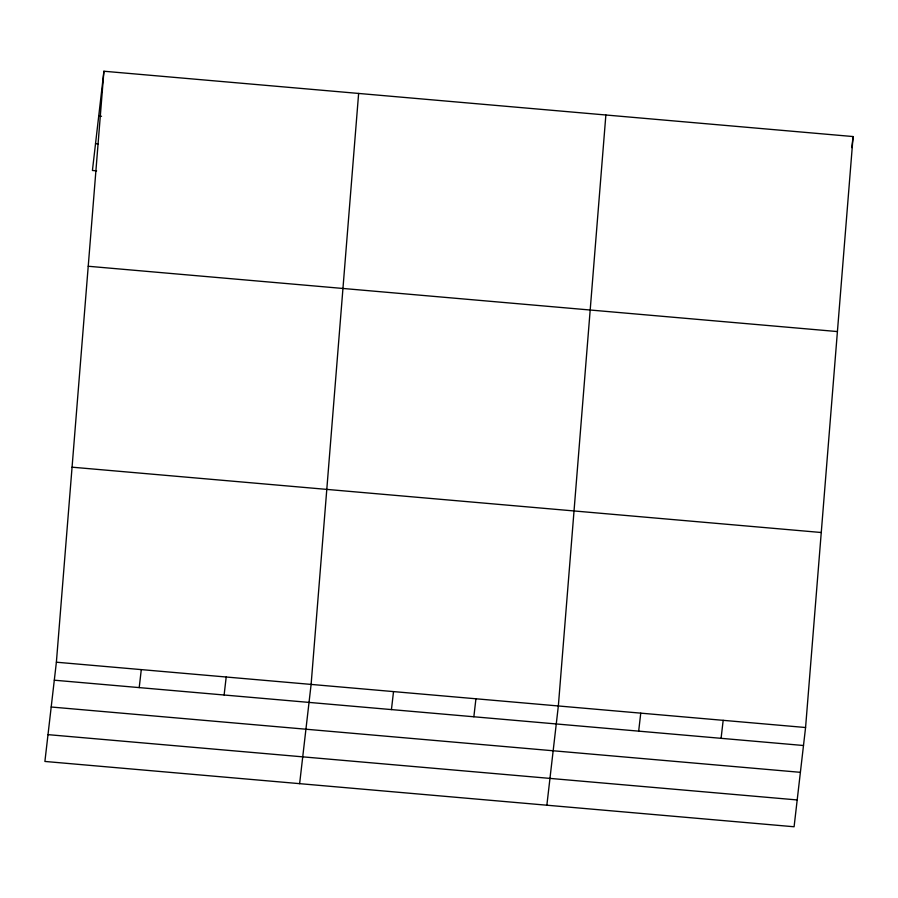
<?xml version="1.0" encoding="UTF-8"?>
<svg xmlns="http://www.w3.org/2000/svg" width="898" height="898" viewBox="0 0 898 898"><rect width="100%" height="100%" fill="white"/><g stroke="black" fill="none" stroke-linecap="round" stroke-linejoin="round"><path stroke-width="1.35" d="M56.383 662.208L103.91 71.234L853.1 136.552L805.573 727.515L794.09 826.766L44.9 761.448L56.383 662.208L805.573 727.515M358.628 93.448L311.112 684.411L299.629 783.662M605.869 115L558.343 705.963L546.86 805.214M103.91 71.234L92.427 170.485L96.602 170.844M139.212 687.599L141.289 669.605M224.118 694.996L226.195 677.013M391.438 709.588L393.526 691.595M473.852 716.772L475.929 698.779M638.669 731.14L640.757 713.147M721.083 738.324L723.171 720.331M851.82 147.62L853.1 136.552M98.724 116.044L101.508 116.28M95.525 143.669L98.309 143.916M88.217 266.257L837.419 331.564M72.065 467.185L821.255 532.503M54.307 680.201L803.497 745.508M51.197 707.007L800.399 772.325M47.998 734.643L797.2 799.95"/></g></svg>
